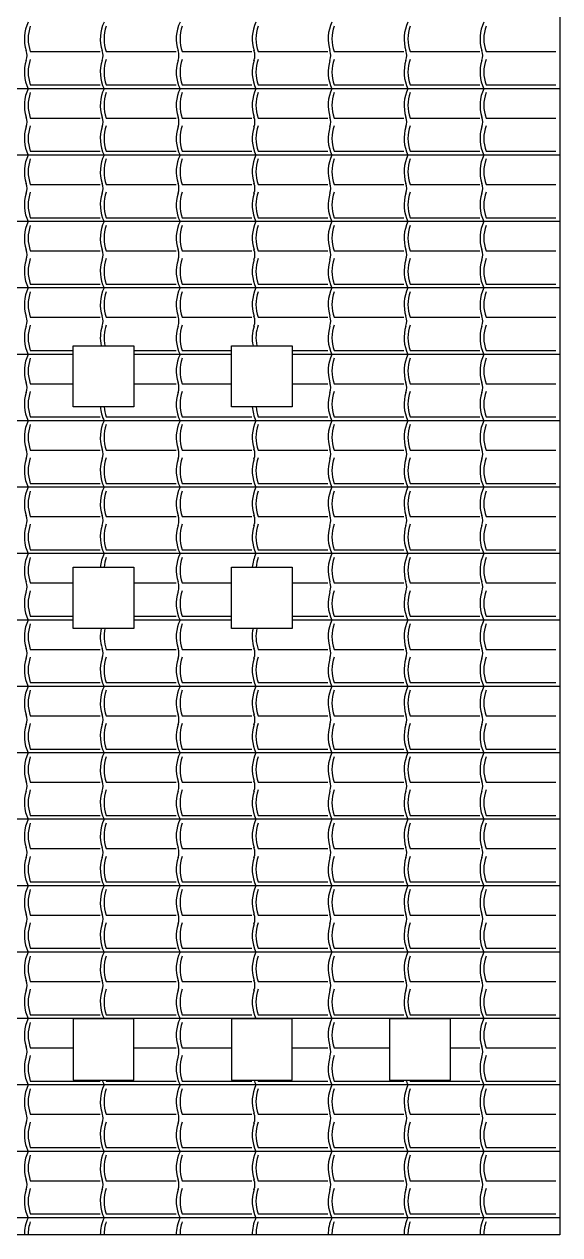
# Model space of a CAD drawing. Extents: x 110 to 239, y 112 to 239.
# Drawn here: x 145.9 to 174.1, y 111.7 to 175.5 of the extents above; entities that cross this region are included whole.
import ezdxf

# ---------------------------------------------------------------- set-up
doc = ezdxf.new("R2010")
doc.units = 0
doc.layers.get('0').update_dxf_attribs({"linetype": 'CONTINUOUS'})
doc.layers.add('ENGRAVE', color=4, linetype='CONTINUOUS')

msp = doc.modelspace()

# ---------------------------------------------------------------- linework, layer by layer
for p, q in [((174.124, 239.469), (174.124, 111.679)), ((148.495, 158.533), (151.695, 158.533)), ((148.495, 155.313), (148.495, 158.533)), ((151.695, 158.533), (151.695, 155.313)), ((156.828, 158.533), (160.028, 158.533)), ((156.828, 155.313), (156.828, 158.533)), ((160.028, 158.533), (160.028, 155.313)), ((151.695, 155.313), (148.495, 155.313)), ((160.028, 155.313), (156.828, 155.313)), ((148.495, 146.856), (151.695, 146.856)), ((148.495, 143.636), (148.495, 146.856)), ((151.695, 146.856), (151.695, 143.636)), ((156.828, 146.856), (160.028, 146.856)), ((156.828, 143.636), (156.828, 146.856)), ((160.028, 146.856), (160.028, 143.636)), ((151.695, 143.636), (148.495, 143.636)), ((160.028, 143.636), (156.828, 143.636)), ((151.695, 123.054), (148.495, 123.054)), ((148.495, 123.054), (148.495, 119.834)), ((151.695, 119.834), (151.695, 123.054)), ((160.028, 123.054), (156.828, 123.054)), ((156.828, 123.054), (156.828, 119.834)), ((160.028, 119.834), (160.028, 123.054)), ((168.361, 123.054), (165.161, 123.054)), ((165.161, 123.054), (165.161, 119.834)), ((168.361, 119.834), (168.361, 123.054)), ((148.495, 119.834), (151.695, 119.834)), ((156.828, 119.834), (160.028, 119.834)), ((165.161, 119.834), (168.361, 119.834)), ((174.124, 111.679), (109.924, 111.679))]:
    msp.add_line(p, q)
at = {"layer": 'ENGRAVE'}
for p, q in [((146.239, 174.028), (149.912, 174.028)), ((150.239, 174.028), (153.912, 174.028)), ((154.239, 174.028), (157.912, 174.028)), ((158.239, 174.028), (161.912, 174.028)), ((162.239, 174.028), (165.912, 174.028)), ((166.239, 174.028), (169.912, 174.028)), ((170.239, 174.028), (173.912, 174.028)), ((146.239, 172.278), (149.912, 172.278)), ((150.239, 172.278), (153.912, 172.278)), ((154.239, 172.278), (157.912, 172.278)), ((158.239, 172.278), (161.912, 172.278)), ((162.239, 172.278), (165.912, 172.278)), ((166.239, 172.278), (169.912, 172.278)), ((170.239, 172.278), (173.912, 172.278)), ((146.124, 172.074), (142.124, 172.074)), ((150.124, 172.074), (146.124, 172.074)), ((154.124, 172.074), (150.124, 172.074)), ((158.124, 172.074), (154.124, 172.074)), ((162.124, 172.074), (158.124, 172.074)), ((166.124, 172.074), (162.124, 172.074)), ((170.124, 172.074), (166.124, 172.074)), ((174.124, 172.074), (170.124, 172.074)), ((146.239, 170.528), (149.912, 170.528)), ((150.239, 170.528), (153.912, 170.528)), ((154.239, 170.528), (157.912, 170.528)), ((158.239, 170.528), (161.912, 170.528)), ((162.239, 170.528), (165.912, 170.528)), ((166.239, 170.528), (169.912, 170.528)), ((170.239, 170.528), (173.912, 170.528)), ((146.124, 168.574), (142.124, 168.574)), ((150.124, 168.574), (146.124, 168.574)), ((146.239, 168.778), (149.912, 168.778)), ((154.124, 168.574), (150.124, 168.574)), ((150.239, 168.778), (153.912, 168.778)), ((158.124, 168.574), (154.124, 168.574)), ((154.239, 168.778), (157.912, 168.778)), ((162.124, 168.574), (158.124, 168.574)), ((158.239, 168.778), (161.912, 168.778)), ((166.124, 168.574), (162.124, 168.574)), ((162.239, 168.778), (165.912, 168.778)), ((170.124, 168.574), (166.124, 168.574)), ((166.239, 168.778), (169.912, 168.778)), ((174.124, 168.574), (170.124, 168.574)), ((170.239, 168.778), (173.912, 168.778)), ((146.239, 167.028), (149.912, 167.028)), ((150.239, 167.028), (153.912, 167.028)), ((154.239, 167.028), (157.912, 167.028)), ((158.239, 167.028), (161.912, 167.028)), ((162.239, 167.028), (165.912, 167.028)), ((166.239, 167.028), (169.912, 167.028)), ((170.239, 167.028), (173.912, 167.028)), ((146.239, 165.278), (149.912, 165.278)), ((150.239, 165.278), (153.912, 165.278)), ((154.239, 165.278), (157.912, 165.278)), ((158.239, 165.278), (161.912, 165.278)), ((162.239, 165.278), (165.912, 165.278)), ((166.239, 165.278), (169.912, 165.278)), ((170.239, 165.278), (173.912, 165.278)), ((146.124, 165.074), (142.124, 165.074)), ((150.124, 165.074), (146.124, 165.074)), ((154.124, 165.074), (150.124, 165.074)), ((158.124, 165.074), (154.124, 165.074)), ((162.124, 165.074), (158.124, 165.074)), ((166.124, 165.074), (162.124, 165.074)), ((170.124, 165.074), (166.124, 165.074)), ((174.124, 165.074), (170.124, 165.074)), ((146.239, 163.528), (149.912, 163.528)), ((150.239, 163.528), (153.912, 163.528)), ((154.239, 163.528), (157.912, 163.528)), ((158.239, 163.528), (161.912, 163.528)), ((162.239, 163.528), (165.912, 163.528)), ((166.239, 163.528), (169.912, 163.528)), ((170.239, 163.528), (173.912, 163.528)), ((146.124, 161.574), (142.124, 161.574)), ((150.124, 161.574), (146.124, 161.574)), ((146.239, 161.778), (149.912, 161.778)), ((154.124, 161.574), (150.124, 161.574)), ((150.239, 161.778), (153.912, 161.778)), ((158.124, 161.574), (154.124, 161.574)), ((154.239, 161.778), (157.912, 161.778)), ((162.124, 161.574), (158.124, 161.574)), ((158.239, 161.778), (161.912, 161.778)), ((166.124, 161.574), (162.124, 161.574)), ((162.239, 161.778), (165.912, 161.778)), ((170.124, 161.574), (166.124, 161.574)), ((166.239, 161.778), (169.912, 161.778)), ((174.124, 161.574), (170.124, 161.574)), ((170.239, 161.778), (173.912, 161.778)), ((146.239, 160.028), (149.912, 160.028)), ((150.239, 160.028), (153.912, 160.028)), ((154.239, 160.028), (157.912, 160.028)), ((158.239, 160.028), (161.912, 160.028)), ((162.239, 160.028), (165.912, 160.028)), ((166.239, 160.028), (169.912, 160.028)), ((170.239, 160.028), (173.912, 160.028)), ((146.239, 158.278), (148.495, 158.278)), ((151.695, 158.278), (153.912, 158.278)), ((154.239, 158.278), (156.828, 158.278)), ((160.028, 158.278), (161.912, 158.278)), ((162.239, 158.278), (165.912, 158.278)), ((166.239, 158.278), (169.912, 158.278)), ((170.239, 158.278), (173.912, 158.278)), ((146.124, 158.074), (142.124, 158.074)), ((148.495, 158.074), (146.124, 158.074)), ((154.124, 158.074), (151.695, 158.074)), ((156.828, 158.074), (154.124, 158.074)), ((162.124, 158.074), (160.028, 158.074)), ((166.124, 158.074), (162.124, 158.074)), ((170.124, 158.074), (166.124, 158.074)), ((174.124, 158.074), (170.124, 158.074)), ((146.239, 156.528), (148.495, 156.528)), ((151.695, 156.528), (153.912, 156.528)), ((154.239, 156.528), (156.828, 156.528)), ((160.028, 156.528), (161.912, 156.528)), ((162.239, 156.528), (165.912, 156.528)), ((166.239, 156.528), (169.912, 156.528)), ((170.239, 156.528), (173.912, 156.528)), ((146.124, 154.574), (142.124, 154.574)), ((150.124, 154.574), (146.124, 154.574)), ((146.239, 154.778), (149.912, 154.778)), ((154.124, 154.574), (150.124, 154.574)), ((150.239, 154.778), (153.912, 154.778)), ((158.124, 154.574), (154.124, 154.574)), ((154.239, 154.778), (157.912, 154.778)), ((162.124, 154.574), (158.124, 154.574)), ((158.239, 154.778), (161.912, 154.778)), ((166.124, 154.574), (162.124, 154.574)), ((162.239, 154.778), (165.912, 154.778)), ((170.124, 154.574), (166.124, 154.574)), ((166.239, 154.778), (169.912, 154.778)), ((174.124, 154.574), (170.124, 154.574)), ((170.239, 154.778), (173.912, 154.778)), ((146.239, 153.028), (149.912, 153.028)), ((150.239, 153.028), (153.912, 153.028)), ((154.239, 153.028), (157.912, 153.028)), ((158.239, 153.028), (161.912, 153.028)), ((162.239, 153.028), (165.912, 153.028)), ((166.239, 153.028), (169.912, 153.028)), ((170.239, 153.028), (173.912, 153.028)), ((146.239, 151.278), (149.912, 151.278)), ((150.239, 151.278), (153.912, 151.278)), ((154.239, 151.278), (157.912, 151.278)), ((158.239, 151.278), (161.912, 151.278)), ((162.239, 151.278), (165.912, 151.278)), ((166.239, 151.278), (169.912, 151.278)), ((170.239, 151.278), (173.912, 151.278)), ((146.124, 151.074), (142.124, 151.074)), ((150.124, 151.074), (146.124, 151.074)), ((154.124, 151.074), (150.124, 151.074)), ((158.124, 151.074), (154.124, 151.074)), ((162.124, 151.074), (158.124, 151.074)), ((166.124, 151.074), (162.124, 151.074)), ((170.124, 151.074), (166.124, 151.074)), ((174.124, 151.074), (170.124, 151.074)), ((146.239, 149.528), (149.912, 149.528)), ((150.239, 149.528), (153.912, 149.528)), ((154.239, 149.528), (157.912, 149.528)), ((158.239, 149.528), (161.912, 149.528)), ((162.239, 149.528), (165.912, 149.528)), ((166.239, 149.528), (169.912, 149.528)), ((170.239, 149.528), (173.912, 149.528)), ((146.124, 147.574), (142.124, 147.574)), ((150.124, 147.574), (146.124, 147.574)), ((146.239, 147.778), (149.912, 147.778)), ((154.124, 147.574), (150.124, 147.574)), ((150.239, 147.778), (153.912, 147.778)), ((158.124, 147.574), (154.124, 147.574)), ((154.239, 147.778), (157.912, 147.778)), ((162.124, 147.574), (158.124, 147.574)), ((158.239, 147.778), (161.912, 147.778)), ((166.124, 147.574), (162.124, 147.574)), ((162.239, 147.778), (165.912, 147.778)), ((170.124, 147.574), (166.124, 147.574)), ((166.239, 147.778), (169.912, 147.778)), ((174.124, 147.574), (170.124, 147.574)), ((170.239, 147.778), (173.912, 147.778)), ((146.239, 146.028), (148.495, 146.028)), ((151.695, 146.028), (153.912, 146.028)), ((154.239, 146.028), (156.828, 146.028)), ((160.028, 146.028), (161.912, 146.028)), ((162.239, 146.028), (165.912, 146.028)), ((166.239, 146.028), (169.912, 146.028)), ((170.239, 146.028), (173.912, 146.028)), ((146.239, 144.278), (148.495, 144.278)), ((151.695, 144.278), (153.912, 144.278)), ((154.239, 144.278), (156.828, 144.278)), ((160.028, 144.278), (161.912, 144.278)), ((162.239, 144.278), (165.912, 144.278)), ((166.239, 144.278), (169.912, 144.278)), ((170.239, 144.278), (173.912, 144.278)), ((146.124, 144.074), (142.124, 144.074)), ((148.495, 144.074), (146.124, 144.074)), ((154.124, 144.074), (151.695, 144.074)), ((156.828, 144.074), (154.124, 144.074)), ((162.124, 144.074), (160.028, 144.074)), ((166.124, 144.074), (162.124, 144.074)), ((170.124, 144.074), (166.124, 144.074)), ((174.124, 144.074), (170.124, 144.074)), ((146.239, 142.528), (149.912, 142.528)), ((150.239, 142.528), (153.912, 142.528)), ((154.239, 142.528), (157.912, 142.528)), ((158.239, 142.528), (161.912, 142.528)), ((162.239, 142.528), (165.912, 142.528)), ((166.239, 142.528), (169.912, 142.528)), ((170.239, 142.528), (173.912, 142.528)), ((146.124, 140.574), (142.124, 140.574)), ((150.124, 140.574), (146.124, 140.574)), ((146.239, 140.778), (149.912, 140.778)), ((154.124, 140.574), (150.124, 140.574)), ((150.239, 140.778), (153.912, 140.778)), ((158.124, 140.574), (154.124, 140.574)), ((154.239, 140.778), (157.912, 140.778)), ((162.124, 140.574), (158.124, 140.574)), ((158.239, 140.778), (161.912, 140.778)), ((166.124, 140.574), (162.124, 140.574)), ((162.239, 140.778), (165.912, 140.778)), ((170.124, 140.574), (166.124, 140.574)), ((166.239, 140.778), (169.912, 140.778)), ((174.124, 140.574), (170.124, 140.574)), ((170.239, 140.778), (173.912, 140.778)), ((146.239, 139.028), (149.912, 139.028)), ((150.239, 139.028), (153.912, 139.028)), ((154.239, 139.028), (157.912, 139.028)), ((158.239, 139.028), (161.912, 139.028)), ((162.239, 139.028), (165.912, 139.028)), ((166.239, 139.028), (169.912, 139.028)), ((170.239, 139.028), (173.912, 139.028)), ((146.239, 137.278), (149.912, 137.278)), ((150.239, 137.278), (153.912, 137.278)), ((154.239, 137.278), (157.912, 137.278)), ((158.239, 137.278), (161.912, 137.278)), ((162.239, 137.278), (165.912, 137.278)), ((166.239, 137.278), (169.912, 137.278)), ((170.239, 137.278), (173.912, 137.278)), ((146.124, 137.074), (142.124, 137.074)), ((150.124, 137.074), (146.124, 137.074)), ((154.124, 137.074), (150.124, 137.074)), ((158.124, 137.074), (154.124, 137.074)), ((162.124, 137.074), (158.124, 137.074)), ((166.124, 137.074), (162.124, 137.074)), ((170.124, 137.074), (166.124, 137.074)), ((174.124, 137.074), (170.124, 137.074)), ((146.239, 135.528), (149.912, 135.528)), ((150.239, 135.528), (153.912, 135.528)), ((154.239, 135.528), (157.912, 135.528)), ((158.239, 135.528), (161.912, 135.528)), ((162.239, 135.528), (165.912, 135.528)), ((166.239, 135.528), (169.912, 135.528)), ((170.239, 135.528), (173.912, 135.528)), ((146.124, 133.574), (142.124, 133.574)), ((150.124, 133.574), (146.124, 133.574)), ((146.239, 133.778), (149.912, 133.778)), ((154.124, 133.574), (150.124, 133.574)), ((150.239, 133.778), (153.912, 133.778)), ((158.124, 133.574), (154.124, 133.574)), ((154.239, 133.778), (157.912, 133.778)), ((162.124, 133.574), (158.124, 133.574)), ((158.239, 133.778), (161.912, 133.778)), ((166.124, 133.574), (162.124, 133.574)), ((162.239, 133.778), (165.912, 133.778)), ((170.124, 133.574), (166.124, 133.574)), ((166.239, 133.778), (169.912, 133.778)), ((174.124, 133.574), (170.124, 133.574)), ((170.239, 133.778), (173.912, 133.778)), ((146.239, 132.028), (149.912, 132.028)), ((150.239, 132.028), (153.912, 132.028)), ((154.239, 132.028), (157.912, 132.028)), ((158.239, 132.028), (161.912, 132.028)), ((162.239, 132.028), (165.912, 132.028)), ((166.239, 132.028), (169.912, 132.028)), ((170.239, 132.028), (173.912, 132.028)), ((146.239, 130.278), (149.912, 130.278)), ((150.239, 130.278), (153.912, 130.278)), ((154.239, 130.278), (157.912, 130.278)), ((158.239, 130.278), (161.912, 130.278)), ((162.239, 130.278), (165.912, 130.278)), ((166.239, 130.278), (169.912, 130.278)), ((170.239, 130.278), (173.912, 130.278)), ((146.124, 130.074), (142.124, 130.074)), ((150.124, 130.074), (146.124, 130.074)), ((154.124, 130.074), (150.124, 130.074)), ((158.124, 130.074), (154.124, 130.074)), ((162.124, 130.074), (158.124, 130.074)), ((166.124, 130.074), (162.124, 130.074)), ((170.124, 130.074), (166.124, 130.074)), ((174.124, 130.074), (170.124, 130.074)), ((146.239, 128.528), (149.912, 128.528)), ((150.239, 128.528), (153.912, 128.528)), ((154.239, 128.528), (157.912, 128.528)), ((158.239, 128.528), (161.912, 128.528)), ((162.239, 128.528), (165.912, 128.528)), ((166.239, 128.528), (169.912, 128.528)), ((170.239, 128.528), (173.912, 128.528)), ((146.124, 126.574), (142.124, 126.574)), ((150.124, 126.574), (146.124, 126.574)), ((146.239, 126.778), (149.912, 126.778)), ((154.124, 126.574), (150.124, 126.574)), ((150.239, 126.778), (153.912, 126.778)), ((158.124, 126.574), (154.124, 126.574)), ((154.239, 126.778), (157.912, 126.778)), ((162.124, 126.574), (158.124, 126.574)), ((158.239, 126.778), (161.912, 126.778)), ((166.124, 126.574), (162.124, 126.574)), ((162.239, 126.778), (165.912, 126.778)), ((170.124, 126.574), (166.124, 126.574)), ((166.239, 126.778), (169.912, 126.778)), ((174.124, 126.574), (170.124, 126.574)), ((170.239, 126.778), (173.912, 126.778)), ((146.239, 125.028), (149.912, 125.028)), ((150.239, 125.028), (153.912, 125.028)), ((154.239, 125.028), (157.912, 125.028)), ((158.239, 125.028), (161.912, 125.028)), ((162.239, 125.028), (165.912, 125.028)), ((166.239, 125.028), (169.912, 125.028)), ((170.239, 125.028), (173.912, 125.028)), ((146.239, 123.278), (149.912, 123.278)), ((150.239, 123.278), (153.912, 123.278)), ((154.239, 123.278), (157.912, 123.278)), ((158.239, 123.278), (161.912, 123.278)), ((162.239, 123.278), (165.912, 123.278)), ((166.239, 123.278), (169.912, 123.278)), ((170.239, 123.278), (173.912, 123.278)), ((146.124, 123.074), (142.124, 123.074)), ((150.124, 123.074), (146.124, 123.074)), ((154.124, 123.074), (150.124, 123.074)), ((158.124, 123.074), (154.124, 123.074)), ((162.124, 123.074), (158.124, 123.074)), ((166.124, 123.074), (162.124, 123.074)), ((170.124, 123.074), (166.124, 123.074)), ((174.124, 123.074), (170.124, 123.074)), ((146.239, 121.528), (148.495, 121.528)), ((151.695, 121.528), (153.912, 121.528)), ((154.239, 121.528), (156.828, 121.528)), ((160.028, 121.528), (161.912, 121.528)), ((162.239, 121.528), (165.161, 121.528)), ((168.361, 121.528), (169.912, 121.528)), ((170.239, 121.528), (173.912, 121.528)), ((146.124, 119.574), (142.124, 119.574)), ((150.124, 119.574), (146.124, 119.574)), ((146.239, 119.778), (149.912, 119.778)), ((154.124, 119.574), (150.124, 119.574)), ((150.239, 119.778), (153.912, 119.778)), ((158.124, 119.574), (154.124, 119.574)), ((154.239, 119.778), (157.912, 119.778)), ((162.124, 119.574), (158.124, 119.574)), ((158.239, 119.778), (161.912, 119.778)), ((166.124, 119.574), (162.124, 119.574)), ((162.239, 119.778), (165.912, 119.778)), ((170.124, 119.574), (166.124, 119.574)), ((166.239, 119.778), (169.912, 119.778)), ((174.124, 119.574), (170.124, 119.574)), ((170.239, 119.778), (173.912, 119.778)), ((146.239, 118.028), (149.912, 118.028)), ((150.239, 118.028), (153.912, 118.028)), ((154.239, 118.028), (157.912, 118.028)), ((158.239, 118.028), (161.912, 118.028)), ((162.239, 118.028), (165.912, 118.028)), ((166.239, 118.028), (169.912, 118.028)), ((170.239, 118.028), (173.912, 118.028)), ((146.239, 116.278), (149.912, 116.278)), ((150.239, 116.278), (153.912, 116.278)), ((154.239, 116.278), (157.912, 116.278)), ((158.239, 116.278), (161.912, 116.278)), ((162.239, 116.278), (165.912, 116.278)), ((166.239, 116.278), (169.912, 116.278)), ((170.239, 116.278), (173.912, 116.278)), ((146.124, 116.074), (142.124, 116.074)), ((150.124, 116.074), (146.124, 116.074)), ((154.124, 116.074), (150.124, 116.074)), ((158.124, 116.074), (154.124, 116.074)), ((162.124, 116.074), (158.124, 116.074)), ((166.124, 116.074), (162.124, 116.074)), ((170.124, 116.074), (166.124, 116.074)), ((174.124, 116.074), (170.124, 116.074)), ((146.239, 114.528), (149.912, 114.528)), ((150.239, 114.528), (153.912, 114.528)), ((154.239, 114.528), (157.912, 114.528)), ((158.239, 114.528), (161.912, 114.528)), ((162.239, 114.528), (165.912, 114.528)), ((166.239, 114.528), (169.912, 114.528)), ((170.239, 114.528), (173.912, 114.528)), ((146.124, 112.574), (142.124, 112.574)), ((150.124, 112.574), (146.124, 112.574)), ((146.239, 112.778), (149.912, 112.778)), ((154.124, 112.574), (150.124, 112.574)), ((150.239, 112.778), (153.912, 112.778)), ((158.124, 112.574), (154.124, 112.574)), ((154.239, 112.778), (157.912, 112.778)), ((162.124, 112.574), (158.124, 112.574)), ((158.239, 112.778), (161.912, 112.778)), ((166.124, 112.574), (162.124, 112.574)), ((162.239, 112.778), (165.912, 112.778)), ((170.124, 112.574), (166.124, 112.574)), ((166.239, 112.778), (169.912, 112.778)), ((174.124, 112.574), (170.124, 112.574)), ((170.239, 112.778), (173.912, 112.778))]:
    msp.add_line(p, q, dxfattribs=at)
for centre, radius, start, end in [((147.938, 174.699), 2.014, 154.25, 197.81006), ((151.938, 174.699), 2.014, 154.25, 197.81006), ((155.938, 174.699), 2.014, 154.25, 197.81006), ((159.938, 174.699), 2.014, 154.25, 197.81006), ((163.938, 174.699), 2.014, 154.25, 197.81006), ((167.938, 174.699), 2.014, 154.25, 197.81006), ((171.938, 174.699), 2.014, 154.25, 197.81006), ((148.138, 174.699), 2.014, 160.52017, 199.47983), ((152.138, 174.699), 2.014, 160.52017, 199.47983), ((156.138, 174.699), 2.014, 160.52017, 199.47983), ((160.138, 174.699), 2.014, 160.52017, 199.47983), ((164.138, 174.699), 2.014, 160.52017, 199.47983), ((168.138, 174.699), 2.014, 160.52017, 199.47983), ((172.138, 174.699), 2.014, 160.52017, 199.47983), ((147.938, 172.949), 2.014, 162.18994, 205.75), ((145.34, 173.824), 0.727, 339.14265, 20.85735), ((148.138, 172.949), 2.014, 160.52017, 199.47983), ((151.938, 172.949), 2.014, 162.18994, 205.75), ((149.34, 173.824), 0.727, 339.14265, 20.85735), ((152.138, 172.949), 2.014, 160.52017, 199.47983), ((155.938, 172.949), 2.014, 162.18994, 205.75), ((153.34, 173.824), 0.727, 339.14265, 20.85735), ((156.138, 172.949), 2.014, 160.52017, 199.47983), ((159.938, 172.949), 2.014, 162.18994, 205.75), ((157.34, 173.824), 0.727, 339.14265, 20.85735), ((160.138, 172.949), 2.014, 160.52017, 199.47983), ((163.938, 172.949), 2.014, 162.18994, 205.75), ((161.34, 173.824), 0.727, 339.14265, 20.85735), ((164.138, 172.949), 2.014, 160.52017, 199.47983), ((167.938, 172.949), 2.014, 162.18994, 205.75), ((165.34, 173.824), 0.727, 339.14265, 20.85735), ((168.138, 172.949), 2.014, 160.52017, 199.47983), ((171.938, 172.949), 2.014, 162.18994, 205.75), ((169.34, 173.824), 0.727, 339.14265, 20.85735), ((172.138, 172.949), 2.014, 160.52017, 199.47983), ((147.938, 171.199), 2.014, 154.25, 197.81006), ((148.138, 171.199), 2.014, 160.52017, 199.47983), ((151.938, 171.199), 2.014, 154.25, 197.81006), ((152.138, 171.199), 2.014, 160.52017, 199.47983), ((155.938, 171.199), 2.014, 154.25, 197.81006), ((156.138, 171.199), 2.014, 160.52017, 199.47983), ((159.938, 171.199), 2.014, 154.25, 197.81006), ((160.138, 171.199), 2.014, 160.52017, 199.47983), ((163.938, 171.199), 2.014, 154.25, 197.81006), ((164.138, 171.199), 2.014, 160.52017, 199.47983), ((167.938, 171.199), 2.014, 154.25, 197.81006), ((168.138, 171.199), 2.014, 160.52017, 199.47983), ((171.938, 171.199), 2.014, 154.25, 197.81006), ((172.138, 171.199), 2.014, 160.52017, 199.47983), ((145.34, 170.324), 0.727, 339.14265, 20.85735), ((149.34, 170.324), 0.727, 339.14265, 20.85735), ((153.34, 170.324), 0.727, 339.14265, 20.85735), ((157.34, 170.324), 0.727, 339.14265, 20.85735), ((161.34, 170.324), 0.727, 339.14265, 20.85735), ((165.34, 170.324), 0.727, 339.14265, 20.85735), ((169.34, 170.324), 0.727, 339.14265, 20.85735), ((147.938, 169.449), 2.014, 162.18994, 205.75), ((148.138, 169.449), 2.014, 160.52017, 199.47983), ((151.938, 169.449), 2.014, 162.18994, 205.75), ((152.138, 169.449), 2.014, 160.52017, 199.47983), ((155.938, 169.449), 2.014, 162.18994, 205.75), ((156.138, 169.449), 2.014, 160.52017, 199.47983), ((159.938, 169.449), 2.014, 162.18994, 205.75), ((160.138, 169.449), 2.014, 160.52017, 199.47983), ((163.938, 169.449), 2.014, 162.18994, 205.75), ((164.138, 169.449), 2.014, 160.52017, 199.47983), ((167.938, 169.449), 2.014, 162.18994, 205.75), ((168.138, 169.449), 2.014, 160.52017, 199.47983), ((171.938, 169.449), 2.014, 162.18994, 205.75), ((172.138, 169.449), 2.014, 160.52017, 199.47983), ((147.938, 167.699), 2.014, 154.25, 197.81006), ((151.938, 167.699), 2.014, 154.25, 197.81006), ((155.938, 167.699), 2.014, 154.25, 197.81006), ((159.938, 167.699), 2.014, 154.25, 197.81006), ((163.938, 167.699), 2.014, 154.25, 197.81006), ((167.938, 167.699), 2.014, 154.25, 197.81006), ((171.938, 167.699), 2.014, 154.25, 197.81006), ((148.138, 167.699), 2.014, 160.52017, 199.47983), ((152.138, 167.699), 2.014, 160.52017, 199.47983), ((156.138, 167.699), 2.014, 160.52017, 199.47983), ((160.138, 167.699), 2.014, 160.52017, 199.47983), ((164.138, 167.699), 2.014, 160.52017, 199.47983), ((168.138, 167.699), 2.014, 160.52017, 199.47983), ((172.138, 167.699), 2.014, 160.52017, 199.47983), ((147.938, 165.949), 2.014, 162.18994, 205.75), ((145.34, 166.824), 0.727, 339.14265, 20.85735), ((148.138, 165.949), 2.014, 160.52017, 199.47983), ((151.938, 165.949), 2.014, 162.18994, 205.75), ((149.34, 166.824), 0.727, 339.14265, 20.85735), ((152.138, 165.949), 2.014, 160.52017, 199.47983), ((155.938, 165.949), 2.014, 162.18994, 205.75), ((153.34, 166.824), 0.727, 339.14265, 20.85735), ((156.138, 165.949), 2.014, 160.52017, 199.47983), ((159.938, 165.949), 2.014, 162.18994, 205.75), ((157.34, 166.824), 0.727, 339.14265, 20.85735), ((160.138, 165.949), 2.014, 160.52017, 199.47983), ((163.938, 165.949), 2.014, 162.18994, 205.75), ((161.34, 166.824), 0.727, 339.14265, 20.85735), ((164.138, 165.949), 2.014, 160.52017, 199.47983), ((167.938, 165.949), 2.014, 162.18994, 205.75), ((165.34, 166.824), 0.727, 339.14265, 20.85735), ((168.138, 165.949), 2.014, 160.52017, 199.47983), ((171.938, 165.949), 2.014, 162.18994, 205.75), ((169.34, 166.824), 0.727, 339.14265, 20.85735), ((172.138, 165.949), 2.014, 160.52017, 199.47983), ((147.938, 164.199), 2.014, 154.25, 197.81006), ((148.138, 164.199), 2.014, 160.52017, 199.47983), ((151.938, 164.199), 2.014, 154.25, 197.81006), ((152.138, 164.199), 2.014, 160.52017, 199.47983), ((155.938, 164.199), 2.014, 154.25, 197.81006), ((156.138, 164.199), 2.014, 160.52017, 199.47983), ((159.938, 164.199), 2.014, 154.25, 197.81006), ((160.138, 164.199), 2.014, 160.52017, 199.47983), ((163.938, 164.199), 2.014, 154.25, 197.81006), ((164.138, 164.199), 2.014, 160.52017, 199.47983), ((167.938, 164.199), 2.014, 154.25, 197.81006), ((168.138, 164.199), 2.014, 160.52017, 199.47983), ((171.938, 164.199), 2.014, 154.25, 197.81006), ((172.138, 164.199), 2.014, 160.52017, 199.47983), ((145.34, 163.324), 0.727, 339.14265, 20.85735), ((149.34, 163.324), 0.727, 339.14265, 20.85735), ((153.34, 163.324), 0.727, 339.14265, 20.85735), ((157.34, 163.324), 0.727, 339.14265, 20.85735), ((161.34, 163.324), 0.727, 339.14265, 20.85735), ((165.34, 163.324), 0.727, 339.14265, 20.85735), ((169.34, 163.324), 0.727, 339.14265, 20.85735), ((147.938, 162.449), 2.014, 162.18994, 205.75), ((148.138, 162.449), 2.014, 160.52017, 199.47983), ((151.938, 162.449), 2.014, 162.18994, 205.75), ((152.138, 162.449), 2.014, 160.52017, 199.47983), ((155.938, 162.449), 2.014, 162.18994, 205.75), ((156.138, 162.449), 2.014, 160.52017, 199.47983), ((159.938, 162.449), 2.014, 162.18994, 205.75), ((160.138, 162.449), 2.014, 160.52017, 199.47983), ((163.938, 162.449), 2.014, 162.18994, 205.75), ((164.138, 162.449), 2.014, 160.52017, 199.47983), ((167.938, 162.449), 2.014, 162.18994, 205.75), ((168.138, 162.449), 2.014, 160.52017, 199.47983), ((171.938, 162.449), 2.014, 162.18994, 205.75), ((172.138, 162.449), 2.014, 160.52017, 199.47983), ((147.938, 160.699), 2.014, 154.25, 197.81006), ((151.938, 160.699), 2.014, 154.25, 197.81006), ((155.938, 160.699), 2.014, 154.25, 197.81006), ((159.938, 160.699), 2.014, 154.25, 197.81006), ((163.938, 160.699), 2.014, 154.25, 197.81006), ((167.938, 160.699), 2.014, 154.25, 197.81006), ((171.938, 160.699), 2.014, 154.25, 197.81006), ((148.138, 160.699), 2.014, 160.52017, 199.47983), ((152.138, 160.699), 2.014, 160.52017, 199.47983), ((156.138, 160.699), 2.014, 160.52017, 199.47983), ((160.138, 160.699), 2.014, 160.52017, 199.47983), ((164.138, 160.699), 2.014, 160.52017, 199.47983), ((168.138, 160.699), 2.014, 160.52017, 199.47983), ((172.138, 160.699), 2.014, 160.52017, 199.47983), ((147.938, 158.949), 2.014, 162.18994, 205.75), ((145.34, 159.824), 0.727, 339.14265, 20.85735), ((148.138, 158.949), 2.014, 160.52017, 199.47983), ((151.938, 158.949), 2.014, 162.18994, 191.94412), ((149.34, 159.824), 0.727, 339.14265, 20.85735), ((152.138, 158.949), 2.014, 160.52017, 191.94412), ((155.938, 158.949), 2.014, 162.18994, 205.75), ((153.34, 159.824), 0.727, 339.14265, 20.85735), ((156.138, 158.949), 2.014, 160.52017, 199.47983), ((159.938, 158.949), 2.014, 162.18994, 191.94412), ((157.34, 159.824), 0.727, 339.14265, 20.85735), ((160.138, 158.949), 2.014, 160.52017, 191.94412), ((163.938, 158.949), 2.014, 162.18994, 205.75), ((161.34, 159.824), 0.727, 339.14265, 20.85735), ((164.138, 158.949), 2.014, 160.52017, 199.47983), ((167.938, 158.949), 2.014, 162.18994, 205.75), ((165.34, 159.824), 0.727, 339.14265, 20.85735), ((168.138, 158.949), 2.014, 160.52017, 199.47983), ((171.938, 158.949), 2.014, 162.18994, 205.75), ((169.34, 159.824), 0.727, 339.14265, 20.85735), ((172.138, 158.949), 2.014, 160.52017, 199.47983), ((147.938, 157.199), 2.014, 154.25, 197.81006), ((148.138, 157.199), 2.014, 160.52017, 199.47983), ((155.938, 157.199), 2.014, 154.25, 197.81006), ((156.138, 157.199), 2.014, 160.52017, 199.47983), ((163.938, 157.199), 2.014, 154.25, 197.81006), ((164.138, 157.199), 2.014, 160.52017, 199.47983), ((167.938, 157.199), 2.014, 154.25, 197.81006), ((168.138, 157.199), 2.014, 160.52017, 199.47983), ((171.938, 157.199), 2.014, 154.25, 197.81006), ((172.138, 157.199), 2.014, 160.52017, 199.47983), ((145.34, 156.324), 0.727, 339.14265, 20.85735), ((153.34, 156.324), 0.727, 339.14265, 20.85735), ((161.34, 156.324), 0.727, 339.14265, 20.85735), ((165.34, 156.324), 0.727, 339.14265, 20.85735), ((169.34, 156.324), 0.727, 339.14265, 20.85735), ((147.938, 155.449), 2.014, 162.18994, 205.75), ((148.138, 155.449), 2.014, 160.52017, 199.47983), ((155.938, 155.449), 2.014, 162.18994, 205.75), ((156.138, 155.449), 2.014, 160.52017, 199.47983), ((163.938, 155.449), 2.014, 162.18994, 205.75), ((164.138, 155.449), 2.014, 160.52017, 199.47983), ((167.938, 155.449), 2.014, 162.18994, 205.75), ((168.138, 155.449), 2.014, 160.52017, 199.47983), ((171.938, 155.449), 2.014, 162.18994, 205.75), ((172.138, 155.449), 2.014, 160.52017, 199.47983), ((151.938, 155.449), 2.014, 183.8954, 205.75), ((152.138, 155.449), 2.014, 183.8954, 199.47983), ((159.938, 155.449), 2.014, 183.8954, 205.75), ((160.138, 155.449), 2.014, 183.8954, 199.47983), ((147.938, 153.699), 2.014, 154.25, 197.81006), ((151.938, 153.699), 2.014, 154.25, 197.81006), ((155.938, 153.699), 2.014, 154.25, 197.81006), ((159.938, 153.699), 2.014, 154.25, 197.81006), ((163.938, 153.699), 2.014, 154.25, 197.81006), ((167.938, 153.699), 2.014, 154.25, 197.81006), ((171.938, 153.699), 2.014, 154.25, 197.81006), ((148.138, 153.699), 2.014, 160.52017, 199.47983), ((152.138, 153.699), 2.014, 160.52017, 199.47983), ((156.138, 153.699), 2.014, 160.52017, 199.47983), ((160.138, 153.699), 2.014, 160.52017, 199.47983), ((164.138, 153.699), 2.014, 160.52017, 199.47983), ((168.138, 153.699), 2.014, 160.52017, 199.47983), ((172.138, 153.699), 2.014, 160.52017, 199.47983), ((147.938, 151.949), 2.014, 162.18994, 205.75), ((145.34, 152.824), 0.727, 339.14265, 20.85735), ((148.138, 151.949), 2.014, 160.52017, 199.47983), ((151.938, 151.949), 2.014, 162.18994, 205.75), ((149.34, 152.824), 0.727, 339.14265, 20.85735), ((152.138, 151.949), 2.014, 160.52017, 199.47983), ((155.938, 151.949), 2.014, 162.18994, 205.75), ((153.34, 152.824), 0.727, 339.14265, 20.85735), ((156.138, 151.949), 2.014, 160.52017, 199.47983), ((159.938, 151.949), 2.014, 162.18994, 205.75), ((157.34, 152.824), 0.727, 339.14265, 20.85735), ((160.138, 151.949), 2.014, 160.52017, 199.47983), ((163.938, 151.949), 2.014, 162.18994, 205.75), ((161.34, 152.824), 0.727, 339.14265, 20.85735), ((164.138, 151.949), 2.014, 160.52017, 199.47983), ((167.938, 151.949), 2.014, 162.18994, 205.75), ((165.34, 152.824), 0.727, 339.14265, 20.85735), ((168.138, 151.949), 2.014, 160.52017, 199.47983), ((171.938, 151.949), 2.014, 162.18994, 205.75), ((169.34, 152.824), 0.727, 339.14265, 20.85735), ((172.138, 151.949), 2.014, 160.52017, 199.47983), ((147.938, 150.199), 2.014, 154.25, 197.81006), ((148.138, 150.199), 2.014, 160.52017, 199.47983), ((151.938, 150.199), 2.014, 154.25, 197.81006), ((152.138, 150.199), 2.014, 160.52017, 199.47983), ((155.938, 150.199), 2.014, 154.25, 197.81006), ((156.138, 150.199), 2.014, 160.52017, 199.47983), ((159.938, 150.199), 2.014, 154.25, 197.81006), ((160.138, 150.199), 2.014, 160.52017, 199.47983), ((163.938, 150.199), 2.014, 154.25, 197.81006), ((164.138, 150.199), 2.014, 160.52017, 199.47983), ((167.938, 150.199), 2.014, 154.25, 197.81006), ((168.138, 150.199), 2.014, 160.52017, 199.47983), ((171.938, 150.199), 2.014, 154.25, 197.81006), ((172.138, 150.199), 2.014, 160.52017, 199.47983), ((145.34, 149.324), 0.727, 339.14265, 20.85735), ((149.34, 149.324), 0.727, 339.14265, 20.85735), ((153.34, 149.324), 0.727, 339.14265, 20.85735), ((157.34, 149.324), 0.727, 339.14265, 20.85735), ((161.34, 149.324), 0.727, 339.14265, 20.85735), ((165.34, 149.324), 0.727, 339.14265, 20.85735), ((169.34, 149.324), 0.727, 339.14265, 20.85735), ((147.938, 148.449), 2.014, 162.18994, 205.75), ((148.138, 148.449), 2.014, 160.52017, 199.47983), ((151.938, 148.449), 2.014, 162.18994, 205.75), ((152.138, 148.449), 2.014, 160.52017, 199.47983), ((155.938, 148.449), 2.014, 162.18994, 205.75), ((156.138, 148.449), 2.014, 160.52017, 199.47983), ((159.938, 148.449), 2.014, 162.18994, 205.75), ((160.138, 148.449), 2.014, 160.52017, 199.47983), ((163.938, 148.449), 2.014, 162.18994, 205.75), ((164.138, 148.449), 2.014, 160.52017, 199.47983), ((167.938, 148.449), 2.014, 162.18994, 205.75), ((168.138, 148.449), 2.014, 160.52017, 199.47983), ((171.938, 148.449), 2.014, 162.18994, 205.75), ((172.138, 148.449), 2.014, 160.52017, 199.47983), ((147.938, 146.699), 2.014, 154.25, 197.81006), ((148.138, 146.699), 2.014, 160.52017, 199.47983), ((151.938, 146.699), 2.014, 154.25, 175.5427), ((152.138, 146.699), 2.014, 160.52017, 175.5427), ((155.938, 146.699), 2.014, 154.25, 197.81006), ((156.138, 146.699), 2.014, 160.52017, 199.47983), ((159.938, 146.699), 2.014, 154.25, 175.5427), ((160.138, 146.699), 2.014, 160.52017, 175.5427), ((163.938, 146.699), 2.014, 154.25, 197.81006), ((164.138, 146.699), 2.014, 160.52017, 199.47983), ((167.938, 146.699), 2.014, 154.25, 197.81006), ((168.138, 146.699), 2.014, 160.52017, 199.47983), ((171.938, 146.699), 2.014, 154.25, 197.81006), ((172.138, 146.699), 2.014, 160.52017, 199.47983), ((147.938, 144.949), 2.014, 162.18994, 205.75), ((145.34, 145.824), 0.727, 339.14265, 20.85735), ((148.138, 144.949), 2.014, 160.52017, 199.47983), ((155.938, 144.949), 2.014, 162.18994, 205.75), ((153.34, 145.824), 0.727, 339.14265, 20.85735), ((156.138, 144.949), 2.014, 160.52017, 199.47983), ((163.938, 144.949), 2.014, 162.18994, 205.75), ((161.34, 145.824), 0.727, 339.14265, 20.85735), ((164.138, 144.949), 2.014, 160.52017, 199.47983), ((167.938, 144.949), 2.014, 162.18994, 205.75), ((165.34, 145.824), 0.727, 339.14265, 20.85735), ((168.138, 144.949), 2.014, 160.52017, 199.47983), ((171.938, 144.949), 2.014, 162.18994, 205.75), ((169.34, 145.824), 0.727, 339.14265, 20.85735), ((172.138, 144.949), 2.014, 160.52017, 199.47983), ((147.938, 143.199), 2.014, 154.25, 197.81006), ((148.138, 143.199), 2.014, 160.52017, 199.47983), ((151.938, 143.199), 2.014, 167.48246, 197.81006), ((152.138, 143.199), 2.014, 167.48246, 199.47983), ((155.938, 143.199), 2.014, 154.25, 197.81006), ((156.138, 143.199), 2.014, 160.52017, 199.47983), ((159.938, 143.199), 2.014, 167.48246, 197.81006), ((160.138, 143.199), 2.014, 167.48246, 199.47983), ((163.938, 143.199), 2.014, 154.25, 197.81006), ((164.138, 143.199), 2.014, 160.52017, 199.47983), ((167.938, 143.199), 2.014, 154.25, 197.81006), ((168.138, 143.199), 2.014, 160.52017, 199.47983), ((171.938, 143.199), 2.014, 154.25, 197.81006), ((172.138, 143.199), 2.014, 160.52017, 199.47983), ((145.34, 142.324), 0.727, 339.14265, 20.85735), ((149.34, 142.324), 0.727, 339.14265, 20.85735), ((153.34, 142.324), 0.727, 339.14265, 20.85735), ((157.34, 142.324), 0.727, 339.14265, 20.85735), ((161.34, 142.324), 0.727, 339.14265, 20.85735), ((165.34, 142.324), 0.727, 339.14265, 20.85735), ((169.34, 142.324), 0.727, 339.14265, 20.85735), ((147.938, 141.449), 2.014, 162.18994, 205.75), ((148.138, 141.449), 2.014, 160.52017, 199.47983), ((151.938, 141.449), 2.014, 162.18994, 205.75), ((152.138, 141.449), 2.014, 160.52017, 199.47983), ((155.938, 141.449), 2.014, 162.18994, 205.75), ((156.138, 141.449), 2.014, 160.52017, 199.47983), ((159.938, 141.449), 2.014, 162.18994, 205.75), ((160.138, 141.449), 2.014, 160.52017, 199.47983), ((163.938, 141.449), 2.014, 162.18994, 205.75), ((164.138, 141.449), 2.014, 160.52017, 199.47983), ((167.938, 141.449), 2.014, 162.18994, 205.75), ((168.138, 141.449), 2.014, 160.52017, 199.47983), ((171.938, 141.449), 2.014, 162.18994, 205.75), ((172.138, 141.449), 2.014, 160.52017, 199.47983), ((147.938, 139.699), 2.014, 154.25, 197.81006), ((148.138, 139.699), 2.014, 160.52017, 199.47983), ((151.938, 139.699), 2.014, 154.25, 197.81006), ((152.138, 139.699), 2.014, 160.52017, 199.47983), ((155.938, 139.699), 2.014, 154.25, 197.81006), ((156.138, 139.699), 2.014, 160.52017, 199.47983), ((159.938, 139.699), 2.014, 154.25, 197.81006), ((160.138, 139.699), 2.014, 160.52017, 199.47983), ((163.938, 139.699), 2.014, 154.25, 197.81006), ((164.138, 139.699), 2.014, 160.52017, 199.47983), ((167.938, 139.699), 2.014, 154.25, 197.81006), ((168.138, 139.699), 2.014, 160.52017, 199.47983), ((171.938, 139.699), 2.014, 154.25, 197.81006), ((172.138, 139.699), 2.014, 160.52017, 199.47983), ((145.34, 138.824), 0.727, 339.14265, 20.85735), ((149.34, 138.824), 0.727, 339.14265, 20.85735), ((153.34, 138.824), 0.727, 339.14265, 20.85735), ((157.34, 138.824), 0.727, 339.14265, 20.85735), ((161.34, 138.824), 0.727, 339.14265, 20.85735), ((165.34, 138.824), 0.727, 339.14265, 20.85735), ((169.34, 138.824), 0.727, 339.14265, 20.85735), ((147.938, 137.949), 2.014, 162.18994, 205.75), ((148.138, 137.949), 2.014, 160.52017, 199.47983), ((151.938, 137.949), 2.014, 162.18994, 205.75), ((152.138, 137.949), 2.014, 160.52017, 199.47983), ((155.938, 137.949), 2.014, 162.18994, 205.75), ((156.138, 137.949), 2.014, 160.52017, 199.47983), ((159.938, 137.949), 2.014, 162.18994, 205.75), ((160.138, 137.949), 2.014, 160.52017, 199.47983), ((163.938, 137.949), 2.014, 162.18994, 205.75), ((164.138, 137.949), 2.014, 160.52017, 199.47983), ((167.938, 137.949), 2.014, 162.18994, 205.75), ((168.138, 137.949), 2.014, 160.52017, 199.47983), ((171.938, 137.949), 2.014, 162.18994, 205.75), ((172.138, 137.949), 2.014, 160.52017, 199.47983), ((147.938, 136.199), 2.014, 154.25, 197.81006), ((148.138, 136.199), 2.014, 160.52017, 199.47983), ((151.938, 136.199), 2.014, 154.25, 197.81006), ((152.138, 136.199), 2.014, 160.52017, 199.47983), ((155.938, 136.199), 2.014, 154.25, 197.81006), ((156.138, 136.199), 2.014, 160.52017, 199.47983), ((159.938, 136.199), 2.014, 154.25, 197.81006), ((160.138, 136.199), 2.014, 160.52017, 199.47983), ((163.938, 136.199), 2.014, 154.25, 197.81006), ((164.138, 136.199), 2.014, 160.52017, 199.47983), ((167.938, 136.199), 2.014, 154.25, 197.81006), ((168.138, 136.199), 2.014, 160.52017, 199.47983), ((171.938, 136.199), 2.014, 154.25, 197.81006), ((172.138, 136.199), 2.014, 160.52017, 199.47983), ((145.34, 135.324), 0.727, 339.14265, 20.85735), ((149.34, 135.324), 0.727, 339.14265, 20.85735), ((153.34, 135.324), 0.727, 339.14265, 20.85735), ((157.34, 135.324), 0.727, 339.14265, 20.85735), ((161.34, 135.324), 0.727, 339.14265, 20.85735), ((165.34, 135.324), 0.727, 339.14265, 20.85735), ((169.34, 135.324), 0.727, 339.14265, 20.85735), ((147.938, 134.449), 2.014, 162.18994, 205.75), ((148.138, 134.449), 2.014, 160.52017, 199.47983), ((151.938, 134.449), 2.014, 162.18994, 205.75), ((152.138, 134.449), 2.014, 160.52017, 199.47983), ((155.938, 134.449), 2.014, 162.18994, 205.75), ((156.138, 134.449), 2.014, 160.52017, 199.47983), ((159.938, 134.449), 2.014, 162.18994, 205.75), ((160.138, 134.449), 2.014, 160.52017, 199.47983), ((163.938, 134.449), 2.014, 162.18994, 205.75), ((164.138, 134.449), 2.014, 160.52017, 199.47983), ((167.938, 134.449), 2.014, 162.18994, 205.75), ((168.138, 134.449), 2.014, 160.52017, 199.47983), ((171.938, 134.449), 2.014, 162.18994, 205.75), ((172.138, 134.449), 2.014, 160.52017, 199.47983), ((147.938, 132.699), 2.014, 154.25, 197.81006), ((148.138, 132.699), 2.014, 160.52017, 199.47983), ((151.938, 132.699), 2.014, 154.25, 197.81006), ((152.138, 132.699), 2.014, 160.52017, 199.47983), ((155.938, 132.699), 2.014, 154.25, 197.81006), ((156.138, 132.699), 2.014, 160.52017, 199.47983), ((159.938, 132.699), 2.014, 154.25, 197.81006), ((160.138, 132.699), 2.014, 160.52017, 199.47983), ((163.938, 132.699), 2.014, 154.25, 197.81006), ((164.138, 132.699), 2.014, 160.52017, 199.47983), ((167.938, 132.699), 2.014, 154.25, 197.81006), ((168.138, 132.699), 2.014, 160.52017, 199.47983), ((171.938, 132.699), 2.014, 154.25, 197.81006), ((172.138, 132.699), 2.014, 160.52017, 199.47983), ((145.34, 131.824), 0.727, 339.14265, 20.85735), ((149.34, 131.824), 0.727, 339.14265, 20.85735), ((153.34, 131.824), 0.727, 339.14265, 20.85735), ((157.34, 131.824), 0.727, 339.14265, 20.85735), ((161.34, 131.824), 0.727, 339.14265, 20.85735), ((165.34, 131.824), 0.727, 339.14265, 20.85735), ((169.34, 131.824), 0.727, 339.14265, 20.85735), ((147.938, 130.949), 2.014, 162.18994, 205.75), ((148.138, 130.949), 2.014, 160.52017, 199.47983), ((151.938, 130.949), 2.014, 162.18994, 205.75), ((152.138, 130.949), 2.014, 160.52017, 199.47983), ((155.938, 130.949), 2.014, 162.18994, 205.75), ((156.138, 130.949), 2.014, 160.52017, 199.47983), ((159.938, 130.949), 2.014, 162.18994, 205.75), ((160.138, 130.949), 2.014, 160.52017, 199.47983), ((163.938, 130.949), 2.014, 162.18994, 205.75), ((164.138, 130.949), 2.014, 160.52017, 199.47983), ((167.938, 130.949), 2.014, 162.18994, 205.75), ((168.138, 130.949), 2.014, 160.52017, 199.47983), ((171.938, 130.949), 2.014, 162.18994, 205.75), ((172.138, 130.949), 2.014, 160.52017, 199.47983), ((147.938, 129.199), 2.014, 154.25, 197.81006), ((148.138, 129.199), 2.014, 160.52017, 199.47983), ((151.938, 129.199), 2.014, 154.25, 197.81006), ((152.138, 129.199), 2.014, 160.52017, 199.47983), ((155.938, 129.199), 2.014, 154.25, 197.81006), ((156.138, 129.199), 2.014, 160.52017, 199.47983), ((159.938, 129.199), 2.014, 154.25, 197.81006), ((160.138, 129.199), 2.014, 160.52017, 199.47983), ((163.938, 129.199), 2.014, 154.25, 197.81006), ((164.138, 129.199), 2.014, 160.52017, 199.47983), ((167.938, 129.199), 2.014, 154.25, 197.81006), ((168.138, 129.199), 2.014, 160.52017, 199.47983), ((171.938, 129.199), 2.014, 154.25, 197.81006), ((172.138, 129.199), 2.014, 160.52017, 199.47983), ((145.34, 128.324), 0.727, 339.14265, 20.85735), ((149.34, 128.324), 0.727, 339.14265, 20.85735), ((153.34, 128.324), 0.727, 339.14265, 20.85735), ((157.34, 128.324), 0.727, 339.14265, 20.85735), ((161.34, 128.324), 0.727, 339.14265, 20.85735), ((165.34, 128.324), 0.727, 339.14265, 20.85735), ((169.34, 128.324), 0.727, 339.14265, 20.85735), ((147.938, 127.449), 2.014, 162.18994, 205.75), ((148.138, 127.449), 2.014, 160.52017, 199.47983), ((151.938, 127.449), 2.014, 162.18994, 205.75), ((152.138, 127.449), 2.014, 160.52017, 199.47983), ((155.938, 127.449), 2.014, 162.18994, 205.75), ((156.138, 127.449), 2.014, 160.52017, 199.47983), ((159.938, 127.449), 2.014, 162.18994, 205.75), ((160.138, 127.449), 2.014, 160.52017, 199.47983), ((163.938, 127.449), 2.014, 162.18994, 205.75), ((164.138, 127.449), 2.014, 160.52017, 199.47983), ((167.938, 127.449), 2.014, 162.18994, 205.75), ((168.138, 127.449), 2.014, 160.52017, 199.47983), ((171.938, 127.449), 2.014, 162.18994, 205.75), ((172.138, 127.449), 2.014, 160.52017, 199.47983), ((147.938, 125.699), 2.014, 154.25, 197.81006), ((148.138, 125.699), 2.014, 160.52017, 199.47983), ((151.938, 125.699), 2.014, 154.25, 197.81006), ((152.138, 125.699), 2.014, 160.52017, 199.47983), ((155.938, 125.699), 2.014, 154.25, 197.81006), ((156.138, 125.699), 2.014, 160.52017, 199.47983), ((159.938, 125.699), 2.014, 154.25, 197.81006), ((160.138, 125.699), 2.014, 160.52017, 199.47983), ((163.938, 125.699), 2.014, 154.25, 197.81006), ((164.138, 125.699), 2.014, 160.52017, 199.47983), ((167.938, 125.699), 2.014, 154.25, 197.81006), ((168.138, 125.699), 2.014, 160.52017, 199.47983), ((171.938, 125.699), 2.014, 154.25, 197.81006), ((172.138, 125.699), 2.014, 160.52017, 199.47983), ((145.34, 124.824), 0.727, 339.14265, 20.85735), ((149.34, 124.824), 0.727, 339.14265, 20.85735), ((153.34, 124.824), 0.727, 339.14265, 20.85735), ((157.34, 124.824), 0.727, 339.14265, 20.85735), ((161.34, 124.824), 0.727, 339.14265, 20.85735), ((165.34, 124.824), 0.727, 339.14265, 20.85735), ((169.34, 124.824), 0.727, 339.14265, 20.85735), ((147.938, 123.949), 2.014, 162.18994, 205.75), ((148.138, 123.949), 2.014, 160.52017, 199.47983), ((151.938, 123.949), 2.014, 162.18994, 205.75), ((152.138, 123.949), 2.014, 160.52017, 199.47983), ((155.938, 123.949), 2.014, 162.18994, 205.75), ((156.138, 123.949), 2.014, 160.52017, 199.47983), ((159.938, 123.949), 2.014, 162.18994, 205.75), ((160.138, 123.949), 2.014, 160.52017, 199.47983), ((163.938, 123.949), 2.014, 162.18994, 205.75), ((164.138, 123.949), 2.014, 160.52017, 199.47983), ((167.938, 123.949), 2.014, 162.18994, 205.75), ((168.138, 123.949), 2.014, 160.52017, 199.47983), ((171.938, 123.949), 2.014, 162.18994, 205.75), ((172.138, 123.949), 2.014, 160.52017, 199.47983), ((147.938, 122.199), 2.014, 154.25, 197.81006), ((148.138, 122.199), 2.014, 160.52017, 199.47983), ((151.938, 122.199), 2.014, 154.25, 154.88002), ((155.938, 122.199), 2.014, 154.25, 197.81006), ((156.138, 122.199), 2.014, 160.52017, 199.47983), ((159.938, 122.199), 2.014, 154.25, 154.88002), ((163.938, 122.199), 2.014, 154.25, 197.81006), ((164.138, 122.199), 2.014, 160.52017, 199.47983), ((167.938, 122.199), 2.014, 154.25, 154.88002), ((171.938, 122.199), 2.014, 154.25, 197.81006), ((172.138, 122.199), 2.014, 160.52017, 199.47983), ((145.34, 121.324), 0.727, 339.14265, 20.85735), ((153.34, 121.324), 0.727, 339.14265, 20.85735), ((161.34, 121.324), 0.727, 339.14265, 20.85735), ((169.34, 121.324), 0.727, 339.14265, 20.85735), ((147.938, 120.449), 2.014, 162.18994, 205.75), ((148.138, 120.449), 2.014, 160.52017, 199.47983), ((155.938, 120.449), 2.014, 162.18994, 205.75), ((156.138, 120.449), 2.014, 160.52017, 199.47983), ((163.938, 120.449), 2.014, 162.18994, 205.75), ((164.138, 120.449), 2.014, 160.52017, 199.47983), ((171.938, 120.449), 2.014, 162.18994, 205.75), ((172.138, 120.449), 2.014, 160.52017, 199.47983), ((147.938, 118.699), 2.014, 154.25, 197.81006), ((148.138, 118.699), 2.014, 160.52017, 199.47983), ((151.938, 118.699), 2.014, 154.25, 197.81006), ((151.938, 120.449), 2.014, 197.7794, 205.75), ((152.138, 118.699), 2.014, 160.52017, 199.47983), ((152.138, 120.449), 2.014, 197.7794, 199.47983), ((155.938, 118.699), 2.014, 154.25, 197.81006), ((156.138, 118.699), 2.014, 160.52017, 199.47983), ((159.938, 118.699), 2.014, 154.25, 197.81006), ((159.938, 120.449), 2.014, 197.7794, 205.75), ((160.138, 118.699), 2.014, 160.52017, 199.47983), ((160.138, 120.449), 2.014, 197.7794, 199.47983), ((163.938, 118.699), 2.014, 154.25, 197.81006), ((164.138, 118.699), 2.014, 160.52017, 199.47983), ((167.938, 118.699), 2.014, 154.25, 197.81006), ((167.938, 120.449), 2.014, 197.7794, 205.75), ((168.138, 118.699), 2.014, 160.52017, 199.47983), ((168.138, 120.449), 2.014, 197.7794, 199.47983), ((171.938, 118.699), 2.014, 154.25, 197.81006), ((172.138, 118.699), 2.014, 160.52017, 199.47983), ((145.34, 117.824), 0.727, 339.14265, 20.85735), ((149.34, 117.824), 0.727, 339.14265, 20.85735), ((153.34, 117.824), 0.727, 339.14265, 20.85735), ((157.34, 117.824), 0.727, 339.14265, 20.85735), ((161.34, 117.824), 0.727, 339.14265, 20.85735), ((165.34, 117.824), 0.727, 339.14265, 20.85735), ((169.34, 117.824), 0.727, 339.14265, 20.85735), ((147.938, 116.949), 2.014, 162.18994, 205.75), ((148.138, 116.949), 2.014, 160.52017, 199.47983), ((151.938, 116.949), 2.014, 162.18994, 205.75), ((152.138, 116.949), 2.014, 160.52017, 199.47983), ((155.938, 116.949), 2.014, 162.18994, 205.75), ((156.138, 116.949), 2.014, 160.52017, 199.47983), ((159.938, 116.949), 2.014, 162.18994, 205.75), ((160.138, 116.949), 2.014, 160.52017, 199.47983), ((163.938, 116.949), 2.014, 162.18994, 205.75), ((164.138, 116.949), 2.014, 160.52017, 199.47983), ((167.938, 116.949), 2.014, 162.18994, 205.75), ((168.138, 116.949), 2.014, 160.52017, 199.47983), ((171.938, 116.949), 2.014, 162.18994, 205.75), ((172.138, 116.949), 2.014, 160.52017, 199.47983), ((147.938, 115.199), 2.014, 154.25, 197.81006), ((148.138, 115.199), 2.014, 160.52017, 199.47983), ((151.938, 115.199), 2.014, 154.25, 197.81006), ((152.138, 115.199), 2.014, 160.52017, 199.47983), ((155.938, 115.199), 2.014, 154.25, 197.81006), ((156.138, 115.199), 2.014, 160.52017, 199.47983), ((159.938, 115.199), 2.014, 154.25, 197.81006), ((160.138, 115.199), 2.014, 160.52017, 199.47983), ((163.938, 115.199), 2.014, 154.25, 197.81006), ((164.138, 115.199), 2.014, 160.52017, 199.47983), ((167.938, 115.199), 2.014, 154.25, 197.81006), ((168.138, 115.199), 2.014, 160.52017, 199.47983), ((171.938, 115.199), 2.014, 154.25, 197.81006), ((172.138, 115.199), 2.014, 160.52017, 199.47983), ((145.34, 114.324), 0.727, 339.14265, 20.85735), ((149.34, 114.324), 0.727, 339.14265, 20.85735), ((153.34, 114.324), 0.727, 339.14265, 20.85735), ((157.34, 114.324), 0.727, 339.14265, 20.85735), ((161.34, 114.324), 0.727, 339.14265, 20.85735), ((165.34, 114.324), 0.727, 339.14265, 20.85735), ((169.34, 114.324), 0.727, 339.14265, 20.85735), ((147.938, 113.449), 2.014, 162.18994, 205.75), ((148.138, 113.449), 2.014, 160.52017, 199.47983), ((151.938, 113.449), 2.014, 162.18994, 205.75), ((152.138, 113.449), 2.014, 160.52017, 199.47983), ((155.938, 113.449), 2.014, 162.18994, 205.75), ((156.138, 113.449), 2.014, 160.52017, 199.47983), ((159.938, 113.449), 2.014, 162.18994, 205.75), ((160.138, 113.449), 2.014, 160.52017, 199.47983), ((163.938, 113.449), 2.014, 162.18994, 205.75), ((164.138, 113.449), 2.014, 160.52017, 199.47983), ((167.938, 113.449), 2.014, 162.18994, 205.75), ((168.138, 113.449), 2.014, 160.52017, 199.47983), ((171.938, 113.449), 2.014, 162.18994, 205.75), ((172.138, 113.449), 2.014, 160.52017, 199.47983), ((147.938, 111.699), 2.014, 154.25, 180.56897), ((148.138, 111.699), 2.014, 160.52017, 180.56897), ((151.938, 111.699), 2.014, 154.25, 180.56897), ((152.138, 111.699), 2.014, 160.52017, 180.56897), ((155.938, 111.699), 2.014, 154.25, 180.56897), ((156.138, 111.699), 2.014, 160.52017, 180.56897), ((159.938, 111.699), 2.014, 154.25, 180.56897), ((160.138, 111.699), 2.014, 160.52017, 180.56897), ((163.938, 111.699), 2.014, 154.25, 180.56897), ((164.138, 111.699), 2.014, 160.52017, 180.56897), ((167.938, 111.699), 2.014, 154.25, 180.56897), ((168.138, 111.699), 2.014, 160.52017, 180.56897), ((171.938, 111.699), 2.014, 154.25, 180.56897), ((172.138, 111.699), 2.014, 160.52017, 180.56897)]:
    msp.add_arc(centre, radius, start, end, dxfattribs=at)

doc.saveas('drawing.dxf')
